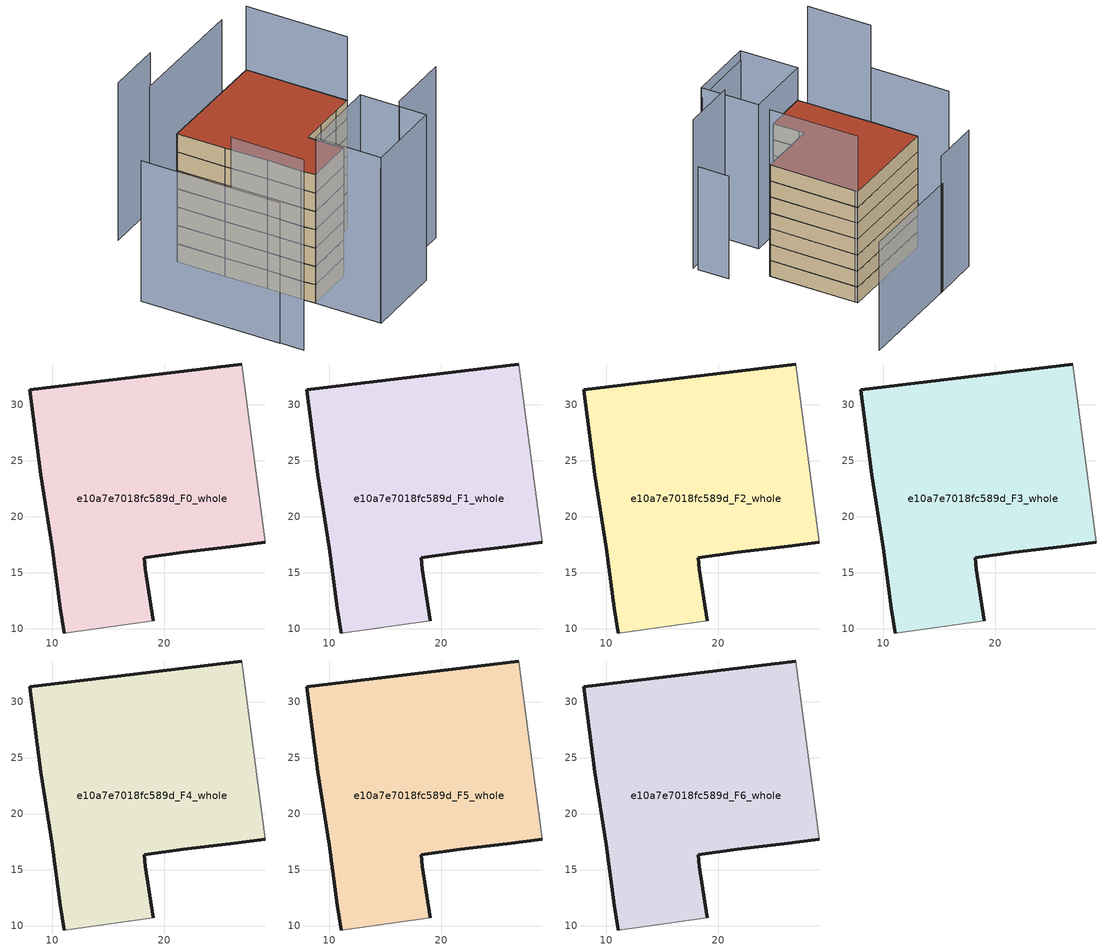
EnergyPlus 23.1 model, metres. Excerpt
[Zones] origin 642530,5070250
e10a7e7018fc589d_F0_whole
 floor ground (EU_floor_Construction): 29.02,17.71 26.93,33.63 8.01,31.33 9.01,23.72 10.01,17.22 10.71,11.82 11.11,9.62 19.01,10.71 18.31,15.32 18.21,16.32 21.72,16.82 25.92,17.32 z0
 wall outside (EU_wall_Construction): 29.02,17.71 25.92,17.32 21.72,16.82 18.21,16.32 18.31,15.32 19.01,10.71 / 11.11,9.62 10.71,11.82 10.01,17.22 9.01,23.72 8.01,31.33 26.93,33.63 z0:3
 wall adiabatic (EU_wall_Construction): 26.93,33.63 29.02,17.71 / 19.01,10.71 11.11,9.62 z0:3
e10a7e7018fc589d_F1_whole
 floor to e10a7e7018fc589d_F0_whole (EU_floor_Construction): 29.02,17.71 26.93,33.63 8.01,31.33 9.01,23.72 10.01,17.22 10.71,11.82 11.11,9.62 19.01,10.71 18.31,15.32 18.21,16.32 21.72,16.82 25.92,17.32 z3
 wall outside (EU_wall_Construction): 29.02,17.71 25.92,17.32 21.72,16.82 18.21,16.32 18.31,15.32 19.01,10.71 / 11.11,9.62 10.71,11.82 10.01,17.22 9.01,23.72 8.01,31.33 26.93,33.63 z3:6
 wall adiabatic (EU_wall_Construction): 26.93,33.63 29.02,17.71 / 19.01,10.71 11.11,9.62 z3:6
e10a7e7018fc589d_F2_whole
 floor to e10a7e7018fc589d_F1_whole (EU_floor_Construction): 29.02,17.71 26.93,33.63 8.01,31.33 9.01,23.72 10.01,17.22 10.71,11.82 11.11,9.62 19.01,10.71 18.31,15.32 18.21,16.32 21.72,16.82 25.92,17.32 z6
 wall outside (EU_wall_Construction): 29.02,17.71 25.92,17.32 21.72,16.82 18.21,16.32 18.31,15.32 19.01,10.71 / 11.11,9.62 10.71,11.82 10.01,17.22 9.01,23.72 8.01,31.33 26.93,33.63 z6:9
 wall adiabatic (EU_wall_Construction): 26.93,33.63 29.02,17.71 / 19.01,10.71 11.11,9.62 z6:9
e10a7e7018fc589d_F3_whole
 floor to e10a7e7018fc589d_F2_whole (EU_floor_Construction): 29.02,17.71 26.93,33.63 8.01,31.33 9.01,23.72 10.01,17.22 10.71,11.82 11.11,9.62 19.01,10.71 18.31,15.32 18.21,16.32 21.72,16.82 25.92,17.32 z9
 wall outside (EU_wall_Construction): 29.02,17.71 25.92,17.32 21.72,16.82 18.21,16.32 18.31,15.32 19.01,10.71 / 11.11,9.62 10.71,11.82 10.01,17.22 9.01,23.72 8.01,31.33 26.93,33.63 z9:12
 wall adiabatic (EU_wall_Construction): 26.93,33.63 29.02,17.71 / 19.01,10.71 11.11,9.62 z9:12
e10a7e7018fc589d_F4_whole
 floor to e10a7e7018fc589d_F3_whole (EU_floor_Construction): 29.02,17.71 26.93,33.63 8.01,31.33 9.01,23.72 10.01,17.22 10.71,11.82 11.11,9.62 19.01,10.71 18.31,15.32 18.21,16.32 21.72,16.82 25.92,17.32 z12
 wall outside (EU_wall_Construction): 29.02,17.71 25.92,17.32 21.72,16.82 18.21,16.32 18.31,15.32 19.01,10.71 / 11.11,9.62 10.71,11.82 10.01,17.22 9.01,23.72 8.01,31.33 26.93,33.63 z12:15
 wall adiabatic (EU_wall_Construction): 26.93,33.63 29.02,17.71 / 19.01,10.71 11.11,9.62 z12:15
e10a7e7018fc589d_F5_whole
 floor to e10a7e7018fc589d_F4_whole (EU_floor_Construction): 29.02,17.71 26.93,33.63 8.01,31.33 9.01,23.72 10.01,17.22 10.71,11.82 11.11,9.62 19.01,10.71 18.31,15.32 18.21,16.32 21.72,16.82 25.92,17.32 z15
 wall outside (EU_wall_Construction): 29.02,17.71 25.92,17.32 21.72,16.82 18.21,16.32 18.31,15.32 19.01,10.71 / 11.11,9.62 10.71,11.82 10.01,17.22 9.01,23.72 8.01,31.33 26.93,33.63 z15:18
 wall adiabatic (EU_wall_Construction): 26.93,33.63 29.02,17.71 / 19.01,10.71 11.11,9.62 z15:18
e10a7e7018fc589d_F6_whole
 floor to e10a7e7018fc589d_F5_whole (EU_floor_Construction): 29.02,17.71 26.93,33.63 8.01,31.33 9.01,23.72 10.01,17.22 10.71,11.82 11.11,9.62 19.01,10.71 18.31,15.32 18.21,16.32 21.72,16.82 25.92,17.32 z18
 wall outside (EU_wall_Construction): 29.02,17.71 25.92,17.32 21.72,16.82 18.21,16.32 18.31,15.32 19.01,10.71 / 11.11,9.62 10.71,11.82 10.01,17.22 9.01,23.72 8.01,31.33 26.93,33.63 z18:21
 wall adiabatic (EU_wall_Construction): 26.93,33.63 29.02,17.71 / 19.01,10.71 11.11,9.62 z18:21
 roof outside (EU_roof_Construction): 26.93,33.63 29.02,17.71 25.92,17.32 21.72,16.82 18.21,16.32 18.31,15.32 19.01,10.71 11.11,9.62 10.71,11.82 10.01,17.22 9.01,23.72 8.01,31.33 z21
shading: 12.51,-0.59 25,1.12 z0:25.3; 24.41,5.25 34.52,6.61 z0:28; 23.61,11.34 25.02,1 / 25.02,1 12.51,-0.69 / 12.51,-0.69 11.1,9.64 / 11.1,9.64 23.61,11.34 z0:27.1; 34.33,7.47 33.63,13.01 z0:19.4; 29.02,17.71 26.93,33.63 z0:31.4; -0.92,15.15 0.54,3.65 z0:31.1; -3.01,29.15 -0.09,7.39 z0:23; 16.49,42.37 7.63,41.15 z0:25.7; 35.97,44.75 15.91,42.3 z0:20.3
[Building]
EU S2 Campaign: North Axis=0; Terrain=City; Solar Distribution=FullExterior
[Site:Location]
Lyon-Bron: Latitude=45.75; Longitude=5; Time Zone=1; Elevation=198
[SizingPeriod:WeatherFileDays]
AnnualSizingPeriod: Begin Month=1; Begin Day of Month=1; End Month=12; End Day of Month=31; Day of Week for Start Day=Monday; Use Weather File Daylight Saving Period=No; Use Weather File Rain and Snow Indicators=No
[MATERIAL]
EU_InternalMass_Material: Roughness=MediumRough; Thickness=0.1; Conductivity=1; Density=1800; Specific Heat=900; Thermal Absorptance=0.9; Solar Absorptance=0.7; Visible Absorptance=0.7
[MATERIAL:NOMASS] Roughness=MediumRough; Thermal Absorptance=0.9; Solar Absorptance=0.7; Visible Absorptance=0.7
Name | Thermal Resistance
EU_wall_NoMass | 0.776494
EU_roof_NoMass | 0.486893
EU_floor_NoMass | 0.421597
[CONSTRUCTION]
EU_wall_Construction: EU_wall_NoMass
EU_roof_Construction: EU_roof_NoMass
EU_floor_Construction: EU_floor_NoMass
EU_InternalMass_Construction: EU_InternalMass_Material
[ZONE] Type=1; Multiplier=1; Ceiling Height=autocalculate; Floor Area=autocalculate; Part of Total Floor Area=Yes
Name | Volume
e10a7e7018fc589d_F0_whole | 1055.99
e10a7e7018fc589d_F1_whole; e10a7e7018fc589d_F2_whole; e10a7e7018fc589d_F3_whole; e10a7e7018fc589d_F4_whole; e10a7e7018fc589d_F5_whole; e10a7e7018fc589d_F6_whole | 1055.98
[INTERNALMASS] Construction=EU_InternalMass_Construction; Surface Area=351.998
Name | Zone or ZoneList
e10a7e7018fc589d_F0_whole_EU_InternalMass | e10a7e7018fc589d_F0_whole
e10a7e7018fc589d_F1_whole_EU_InternalMass | e10a7e7018fc589d_F1_whole
e10a7e7018fc589d_F2_whole_EU_InternalMass | e10a7e7018fc589d_F2_whole
e10a7e7018fc589d_F3_whole_EU_InternalMass | e10a7e7018fc589d_F3_whole
e10a7e7018fc589d_F4_whole_EU_InternalMass | e10a7e7018fc589d_F4_whole
e10a7e7018fc589d_F5_whole_EU_InternalMass | e10a7e7018fc589d_F5_whole
e10a7e7018fc589d_F6_whole_EU_InternalMass | e10a7e7018fc589d_F6_whole
[OTHEREQUIPMENT] Fuel Type=Electricity; Design Level Calculation Method=Watts/Area; Power per Zone Floor Area=1; Fraction Latent=0; Fraction Radiant=0; Fraction Lost=0; Carbon Dioxide Generation Rate=0; EndUse Subcategory=EU_Step8_InternalGains
Name | Zone or ZoneList or Space or SpaceList | Schedule
EU_Step8_InternalGain_e10a7e7018fc589d_F0_whole_f000 | e10a7e7018fc589d_F0_whole | EU_Step8_GainSchedule_e10a7e7018fc589d_F0_whole_f000
EU_Step8_InternalGain_e10a7e7018fc589d_F1_whole_f000 | e10a7e7018fc589d_F1_whole | EU_Step8_GainSchedule_e10a7e7018fc589d_F1_whole_f000
EU_Step8_InternalGain_e10a7e7018fc589d_F2_whole_f000 | e10a7e7018fc589d_F2_whole | EU_Step8_GainSchedule_e10a7e7018fc589d_F2_whole_f000
EU_Step8_InternalGain_e10a7e7018fc589d_F3_whole_f000 | e10a7e7018fc589d_F3_whole | EU_Step8_GainSchedule_e10a7e7018fc589d_F3_whole_f000
EU_Step8_InternalGain_e10a7e7018fc589d_F4_whole_f000 | e10a7e7018fc589d_F4_whole | EU_Step8_GainSchedule_e10a7e7018fc589d_F4_whole_f000
EU_Step8_InternalGain_e10a7e7018fc589d_F5_whole_f000 | e10a7e7018fc589d_F5_whole | EU_Step8_GainSchedule_e10a7e7018fc589d_F5_whole_f000
EU_Step8_InternalGain_e10a7e7018fc589d_F6_whole_f000 | e10a7e7018fc589d_F6_whole | EU_Step8_GainSchedule_e10a7e7018fc589d_F6_whole_f000
[ZONEVENTILATION:DESIGNFLOWRATE] Schedule=EU_AlwaysOn; Design Flow Rate Calculation Method=AirChanges/Hour; Air Changes per Hour=0.693814; Ventilation Type=Natural; Fan Pressure Rise=0; Fan Total Efficiency=1; Constant Term Coefficient=1; Temperature Term Coefficient=0; Velocity Term Coefficient=0; Velocity Squared Term Coefficient=0; Minimum Indoor Temperature=-100; Maximum Indoor Temperature=100; Delta Temperature=-100; Minimum Outdoor Temperature=-100; Maximum Outdoor Temperature=100; Maximum Wind Speed=40
Name | Zone or ZoneList or Space or SpaceList
EU_ConstantAir_e10a7e7018fc589d_F0_whole | e10a7e7018fc589d_F0_whole
EU_ConstantAir_e10a7e7018fc589d_F1_whole | e10a7e7018fc589d_F1_whole
EU_ConstantAir_e10a7e7018fc589d_F2_whole | e10a7e7018fc589d_F2_whole
EU_ConstantAir_e10a7e7018fc589d_F3_whole | e10a7e7018fc589d_F3_whole
EU_ConstantAir_e10a7e7018fc589d_F4_whole | e10a7e7018fc589d_F4_whole
EU_ConstantAir_e10a7e7018fc589d_F5_whole | e10a7e7018fc589d_F5_whole
EU_ConstantAir_e10a7e7018fc589d_F6_whole | e10a7e7018fc589d_F6_whole
[HVACTEMPLATE:THERMOSTAT] Constant Heating Setpoint=20; Constant Cooling Setpoint=50
EU_HeatOnly_e10a7e7018fc589d_F0_whole; EU_HeatOnly_e10a7e7018fc589d_F1_whole; EU_HeatOnly_e10a7e7018fc589d_F2_whole; EU_HeatOnly_e10a7e7018fc589d_F3_whole; EU_HeatOnly_e10a7e7018fc589d_F4_whole; EU_HeatOnly_e10a7e7018fc589d_F5_whole; EU_HeatOnly_e10a7e7018fc589d_F6_whole
[HVACTEMPLATE:ZONE:IDEALLOADSAIRSYSTEM] System Availability Schedule=EU_AlwaysOn; Maximum Heating Supply Air Temperature=50; Minimum Cooling Supply Air Temperature=13; Maximum Heating Supply Air Humidity Ratio=0.0156; Minimum Cooling Supply Air Humidity Ratio=0.0077; Heating Limit=NoLimit; Cooling Limit=NoLimit; Heating Availability Schedule=EU_AlwaysOn; Cooling Availability Schedule=EU_CoolingOff; Dehumidification Control Type=ConstantSensibleHeatRatio; Cooling Sensible Heat Ratio=0.7; Dehumidification Setpoint=60; Humidification Control Type=None; Humidification Setpoint=30; Outdoor Air Method=None; Outdoor Air Flow Rate per Person=0.00944; Outdoor Air Flow Rate per Zone Floor Area=0; Outdoor Air Flow Rate per Zone=0; Demand Controlled Ventilation Type=None; Outdoor Air Economizer Type=NoEconomizer; Heat Recovery Type=None; Sensible Heat Recovery Effectiveness=0.7; Latent Heat Recovery Effectiveness=0.65
Name | Template Thermostat
e10a7e7018fc589d_F0_whole | EU_HeatOnly_e10a7e7018fc589d_F0_whole
e10a7e7018fc589d_F1_whole | EU_HeatOnly_e10a7e7018fc589d_F1_whole
e10a7e7018fc589d_F2_whole | EU_HeatOnly_e10a7e7018fc589d_F2_whole
e10a7e7018fc589d_F3_whole | EU_HeatOnly_e10a7e7018fc589d_F3_whole
e10a7e7018fc589d_F4_whole | EU_HeatOnly_e10a7e7018fc589d_F4_whole
e10a7e7018fc589d_F5_whole | EU_HeatOnly_e10a7e7018fc589d_F5_whole
e10a7e7018fc589d_F6_whole | EU_HeatOnly_e10a7e7018fc589d_F6_whole
[SIZING:ZONE] Zone Cooling Design Supply Air Temperature Input Method=SupplyAirTemperature; Zone Cooling Design Supply Air Temperature=13; Zone Heating Design Supply Air Temperature Input Method=SupplyAirTemperature; Zone Heating Design Supply Air Temperature=50; Zone Cooling Design Supply Air Humidity Ratio=0.008; Zone Heating Design Supply Air Humidity Ratio=0.008; Cooling Design Air Flow Method=DesignDay; Cooling Design Air Flow Rate=0; Cooling Minimum Air Flow per Zone Floor Area=0.000762; Cooling Minimum Air Flow=0; Cooling Minimum Air Flow Fraction=0.2; Heating Design Air Flow Method=DesignDay; Heating Design Air Flow Rate=0; Heating Maximum Air Flow per Zone Floor Area=0.002032; Heating Maximum Air Flow=0.141576; Heating Maximum Air Flow Fraction=0.3; Account for Dedicated Outdoor Air System=No; Dedicated Outdoor Air System Control Strategy=NeutralSupplyAir; Dedicated Outdoor Air Low Setpoint Temperature for Design=autosize; Dedicated Outdoor Air High Setpoint Temperature for Design=autosize; Zone Load Sizing Method=Sensible Load Only No Latent Load; Zone Latent Cooling Design Supply Air Humidity Ratio Input Method=HumidityRatioDifference; Zone Cooling Design Supply Air Humidity Ratio Difference=0.005; Zone Latent Heating Design Supply Air Humidity Ratio Input Method=HumidityRatioDifference; Zone Humidification Design Supply Air Humidity Ratio Difference=0.005
e10a7e7018fc589d_F0_whole; e10a7e7018fc589d_F1_whole; e10a7e7018fc589d_F2_whole; e10a7e7018fc589d_F3_whole; e10a7e7018fc589d_F4_whole; e10a7e7018fc589d_F5_whole; e10a7e7018fc589d_F6_whole
[SCHEDULE:CONSTANT]
Name | Hourly Value
EU_AlwaysOn | 1
EU_CoolingOff | 0
[SCHEDULE:FILE] Column Number=1; Rows to Skip at Top=0; Number of Hours of Data=8760; Column Separator=Comma; Interpolate to Timestep=No; Minutes per Item=60; Adjust Schedule for Daylight Savings=Yes
Name | File
EU_Step8_GainSchedule_e10a7e7018fc589d_F0_whole_f000 | ../../schedules/e10a7e7018fc589d/e10a7e7018fc589d_F0_whole_f000_gain.csv
EU_Step8_GainSchedule_e10a7e7018fc589d_F1_whole_f000 | ../../schedules/e10a7e7018fc589d/e10a7e7018fc589d_F1_whole_f000_gain.csv
EU_Step8_GainSchedule_e10a7e7018fc589d_F2_whole_f000 | ../../schedules/e10a7e7018fc589d/e10a7e7018fc589d_F2_whole_f000_gain.csv
EU_Step8_GainSchedule_e10a7e7018fc589d_F3_whole_f000 | ../../schedules/e10a7e7018fc589d/e10a7e7018fc589d_F3_whole_f000_gain.csv
EU_Step8_GainSchedule_e10a7e7018fc589d_F4_whole_f000 | ../../schedules/e10a7e7018fc589d/e10a7e7018fc589d_F4_whole_f000_gain.csv
EU_Step8_GainSchedule_e10a7e7018fc589d_F5_whole_f000 | ../../schedules/e10a7e7018fc589d/e10a7e7018fc589d_F5_whole_f000_gain.csv
EU_Step8_GainSchedule_e10a7e7018fc589d_F6_whole_f000 | ../../schedules/e10a7e7018fc589d/e10a7e7018fc589d_F6_whole_f000_gain.csv
